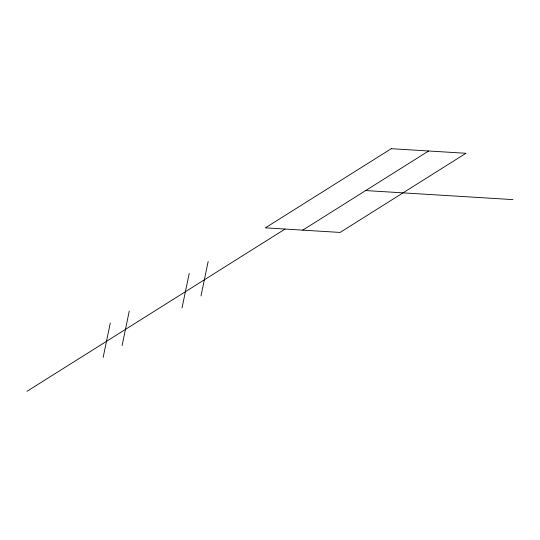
<?xml version="1.0" encoding="UTF-8"?>
<svg xmlns="http://www.w3.org/2000/svg" width="540" height="540" viewBox="0 0 540 540"><rect width="100%" height="100%" fill="white"/><g stroke="black" fill="none" stroke-linecap="round" stroke-linejoin="round"><path stroke-width="0.81" d="M103.133 357.473L110.295 323.015M122.094 345.553L129.256 311.094M182.041 307.861L189.203 273.402M201.001 295.94L208.163 261.482M27 391.304L285.053 229.054M302.731 230.141L428.612 150.991M365.675 190.566L513 199.618M391.264 148.696L265.383 227.846L340.079 232.436L465.959 153.286L391.264 148.696"/></g></svg>
